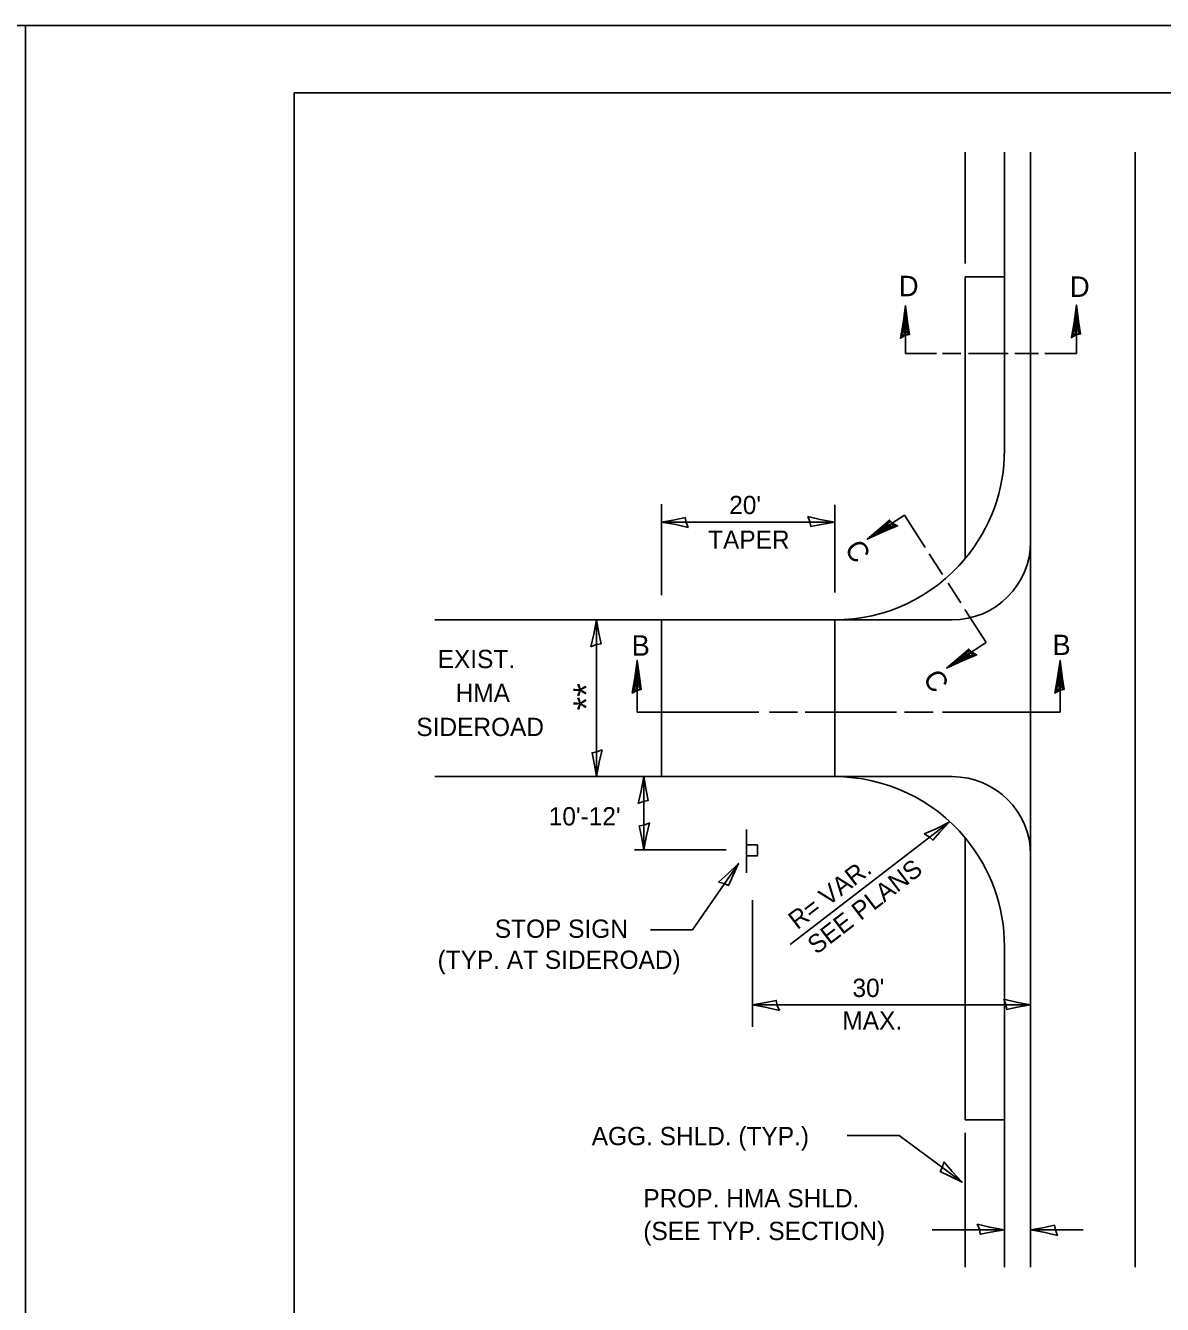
# Model space of a CAD drawing. Extents: x 1875357 to 1890680, y 2257528 to 2269761.
# Drawn here: x 1878757.4 to 1879180.4, y 2268265 to 2268740.7 of the extents above; entities that cross this region are included whole.
import ezdxf

# ---------------------------------------------------------------- set-up
doc = ezdxf.new("R2010")
doc.units = 0
for name, color, linetype in [('Level 40', 7, 'Continuous'), ('Level 63', 7, 'Continuous'), ('ROW_PR_Notes', 7, 'Continuous'), ('Sheets_50 Reference Boundary', 7, 'Continuous'), ('Sheets_General Details', 7, 'Continuous'), ('Sheets_Printer Plotting Border', 7, 'Continuous'), ('Topo_Traffic Sign', 7, 'Continuous')]:
    doc.layers.add(name, color=color, linetype=linetype)

msp = doc.modelspace()

# ---------------------------------------------------------------- linework, layer by layer
at = {"layer": 'Level 40'}
for p, q in [((1879131.36, 2268278.92), (1879131.36, 2268693.65)), ((1879170.24, 2268278.92), (1879170.24, 2268693.65)), ((1879121.64, 2268582.85), (1879121.64, 2268647.3)), ((1878909.63, 2268519.67), (1879102.2, 2268519.67)), ((1878909.63, 2268461.35), (1879102.2, 2268461.35)), ((1879121.64, 2268333.71), (1879121.64, 2268398.17))]:
    msp.add_line(p, q, dxfattribs=at)
at = {"layer": 'Level 63'}
for p, q in [((1878994, 2268562.71), (1878994, 2268528.82)), ((1879058.46, 2268562.47), (1879058.46, 2268529.87)), ((1878994, 2268556.05), (1879058.46, 2268556.05)), ((1878987.42, 2268461.35), (1878987.42, 2268434.14)), ((1878984.02, 2268434.14), (1879018.11, 2268434.14)), ((1879027.87, 2268368.33), (1879027.87, 2268415.35)), ((1879131.36, 2268376.45), (1879027.87, 2268376.45))]:
    msp.add_line(p, q, dxfattribs=at)
at = {"layer": 'ROW_PR_Notes'}
for p, q in [((1879107.06, 2268652.16), (1879107.06, 2268693.65)), ((1879121.64, 2268647.3), (1879121.64, 2268693.65)), ((1879107.06, 2268647.3), (1879107.06, 2268542.48)), ((1879107.06, 2268647.3), (1879121.64, 2268647.3)), ((1879084.79, 2268618.7), (1879084.79, 2268636.54)), ((1879148.44, 2268618.7), (1879148.44, 2268636.79)), ((1879084.79, 2268618.7), (1879096.37, 2268618.7)), ((1879098.54, 2268618.7), (1879105.41, 2268618.7)), ((1879108.3, 2268618.7), (1879123.01, 2268618.7)), ((1879125.54, 2268618.7), (1879134.34, 2268618.7)), ((1879136.63, 2268618.7), (1879148.44, 2268618.7)), ((1879070.61, 2268549.66), (1879084.45, 2268558.55)), ((1879084.45, 2268558.55), (1879092.12, 2268546.62)), ((1879093.64, 2268544.26), (1879098.58, 2268536.57)), ((1879100.64, 2268533.37), (1879105.36, 2268526.03)), ((1879106.94, 2268523.56), (1879114.88, 2268511.22)), ((1878969.85, 2268461.35), (1878969.85, 2268519.67)), ((1878994, 2268461.35), (1878994, 2268519.67)), ((1879058.46, 2268519.67), (1878994, 2268519.67)), ((1879058.46, 2268461.35), (1879058.46, 2268519.67)), ((1879100.07, 2268501.7), (1879114.88, 2268511.22)), ((1878984.99, 2268485.3), (1878984.99, 2268504.6)), ((1879142.3, 2268485.3), (1879142.3, 2268504.6)), ((1878984.99, 2268485.3), (1879030.27, 2268485.3)), ((1879034.17, 2268485.3), (1879044.67, 2268485.3)), ((1879047.53, 2268485.3), (1879081.44, 2268485.3)), ((1879084.44, 2268485.3), (1879095.1, 2268485.3)), ((1879098.55, 2268485.3), (1879142.3, 2268485.3)), ((1879058.46, 2268461.35), (1878994, 2268461.35)), ((1879041.9, 2268398.95), (1879101.01, 2268444.46)), ((1879107.06, 2268333.71), (1879107.06, 2268438.54)), ((1879005.54, 2268404.41), (1879022.66, 2268429.09)), ((1878989.92, 2268404.41), (1879005.54, 2268404.41)), ((1879107.06, 2268333.71), (1879121.64, 2268333.71)), ((1879121.64, 2268278.92), (1879121.64, 2268333.71)), ((1879063.05, 2268327.82), (1879082.45, 2268327.82)), ((1879105.86, 2268310.48), (1879082.45, 2268327.82)), ((1879107.06, 2268328.85), (1879107.06, 2268278.92)), ((1879094.75, 2268292.8), (1879121.51, 2268292.8)), ((1879131.39, 2268292.8), (1879150.92, 2268292.8))]:
    msp.add_line(p, q, dxfattribs=at)
for points in [[(1879107.06, 2268681.32), (1879107.06, 2268693.23)], [(1879107.06, 2268681.08), (1879107.06, 2268681.32)], [(1879107.06, 2268666.74), (1879107.06, 2268678.65)], [(1879107.06, 2268666.5), (1879107.06, 2268666.74)], [(1879107.06, 2268652.16), (1879107.06, 2268664.07)], [(1879084.63, 2268625.39), (1879086.3, 2268625.77), (1879085.58, 2268630.47), (1879084.79, 2268636.54), (1879083.91, 2268630.07), (1879082.91, 2268624.39), (1879084.63, 2268625.39), (1879085.73, 2268625.89), (1879084.79, 2268632.47), (1879083.53, 2268625.27), (1879084.94, 2268626.34), (1879084.75, 2268629.36), (1879084.3, 2268626.45)], [(1879148.28, 2268625.63), (1879149.95, 2268626.01), (1879149.23, 2268630.72), (1879148.44, 2268636.79), (1879147.56, 2268630.31), (1879146.56, 2268624.64), (1879148.28, 2268625.63), (1879149.38, 2268626.13), (1879148.44, 2268632.71), (1879147.17, 2268625.51), (1879148.59, 2268626.58), (1879148.4, 2268629.6), (1879147.95, 2268626.7)], [(1879080.08, 2268555.55), (1879078.86, 2268556.75), (1879075.29, 2268553.6), (1879070.61, 2268549.66), (1879076.53, 2268552.41), (1879081.85, 2268554.64), (1879080.08, 2268555.55), (1879079.07, 2268556.21), (1879074.05, 2268551.85), (1879080.78, 2268554.68), (1879079.12, 2268555.3), (1879076.68, 2268553.5), (1879079.36, 2268554.7)], [(1879109.54, 2268507.6), (1879108.33, 2268508.79), (1879104.75, 2268505.64), (1879100.07, 2268501.7), (1879105.99, 2268504.45), (1879111.31, 2268506.68), (1879109.54, 2268507.6), (1879108.53, 2268508.25), (1879103.51, 2268503.9), (1879110.23, 2268506.73), (1879108.57, 2268507.34), (1879106.14, 2268505.54), (1879108.82, 2268506.74)], [(1878984.83, 2268493.44), (1878986.49, 2268493.82), (1878985.78, 2268498.53), (1878984.99, 2268504.6), (1878984.11, 2268498.12), (1878983.11, 2268492.45), (1878984.83, 2268493.44), (1878985.93, 2268493.94), (1878984.98, 2268500.52), (1878983.73, 2268493.33), (1878985.14, 2268494.39), (1878984.95, 2268497.41), (1878984.5, 2268494.51)], [(1879142.14, 2268493.44), (1879143.8, 2268493.82), (1879143.08, 2268498.53), (1879142.3, 2268504.6), (1879141.41, 2268498.12), (1879140.41, 2268492.45), (1879142.14, 2268493.44), (1879143.23, 2268493.94), (1879142.29, 2268500.52), (1879141.03, 2268493.33), (1879142.44, 2268494.39), (1879142.25, 2268497.41), (1879141.81, 2268494.51)], [(1879107.06, 2268328.85), (1879107.06, 2268316.95)], [(1879107.06, 2268314.52), (1879107.06, 2268314.27)], [(1879107.06, 2268314.27), (1879107.06, 2268302.37)], [(1879107.06, 2268299.94), (1879107.06, 2268299.7)], [(1879107.06, 2268299.7), (1879107.06, 2268287.79)], [(1879107.06, 2268285.36), (1879107.06, 2268285.12)], [(1879107.06, 2268285.12), (1879107.06, 2268278.92)]]:
    msp.add_lwpolyline(points, dxfattribs=at)
for points in [[(1879004, 2268553.96), (1879003.19, 2268555.88), (1879002.87, 2268557.72), (1878999, 2268556.92), (1878994, 2268556.05), (1878999.34, 2268555.08)], [(1879048.46, 2268558.14), (1879049.27, 2268556.22), (1879049.59, 2268554.38), (1879053.46, 2268555.19), (1879058.46, 2268556.05), (1879053.12, 2268557.02)], [(1878967.76, 2268509.67), (1878969.68, 2268510.48), (1878971.53, 2268510.8), (1878970.72, 2268514.67), (1878969.85, 2268519.67), (1878968.88, 2268514.33)], [(1878971.95, 2268471.35), (1878970.02, 2268470.53), (1878968.18, 2268470.22), (1878968.99, 2268466.35), (1878969.85, 2268461.35), (1878970.82, 2268466.68)], [(1878985.33, 2268451.35), (1878987.25, 2268452.16), (1878989.1, 2268452.48), (1878988.29, 2268456.35), (1878987.42, 2268461.35), (1878986.45, 2268456.01)], [(1878989.52, 2268444.14), (1878987.59, 2268443.33), (1878985.75, 2268443.01), (1878986.56, 2268439.14), (1878987.42, 2268434.14), (1878988.39, 2268439.48)], [(1879091.81, 2268440.02), (1879093.63, 2268438.99), (1879095, 2268437.72), (1879097.58, 2268440.72), (1879101.01, 2268444.46), (1879096.19, 2268441.97)], [(1879015.24, 2268422.07), (1879017.29, 2268421.64), (1879018.98, 2268420.85), (1879020.52, 2268424.49), (1879022.66, 2268429.09), (1879018.82, 2268425.26)], [(1879037.87, 2268374.36), (1879037.06, 2268376.28), (1879036.74, 2268378.12), (1879032.87, 2268377.31), (1879027.87, 2268376.45), (1879033.21, 2268375.48)], [(1879121.36, 2268378.54), (1879122.17, 2268376.62), (1879122.49, 2268374.78), (1879126.36, 2268375.58), (1879131.36, 2268376.45), (1879126.02, 2268377.42)], [(1879099.07, 2268318.11), (1879098.58, 2268316.08), (1879097.74, 2268314.42), (1879101.33, 2268312.76), (1879105.86, 2268310.48), (1879102.15, 2268314.43)], [(1879111.51, 2268294.89), (1879112.32, 2268292.97), (1879112.64, 2268291.13), (1879116.51, 2268291.94), (1879121.51, 2268292.8), (1879116.17, 2268293.77)], [(1879141.39, 2268290.71), (1879140.58, 2268292.63), (1879140.26, 2268294.47), (1879136.39, 2268293.67), (1879131.39, 2268292.8), (1879136.73, 2268291.83)]]:
    msp.add_lwpolyline(points, close=True, dxfattribs=at)
for centre, radius, start, end in [((1879058.46, 2268582.85), 63.18, 320.2849, 0), ((1879102.2, 2268548.83), 29.16, 270, 0), ((1879058.46, 2268582.85), 63.18, 270, 320.2849), ((1879058.46, 2268398.17), 63.18, 39.7151, 90), ((1879102.2, 2268432.19), 29.16, 0, 90), ((1879058.46, 2268398.17), 63.18, 0, 39.7151)]:
    msp.add_arc(centre, radius, start, end, dxfattribs=at)
at = {"layer": 'Sheets_50 Reference Boundary'}
msp.add_lwpolyline([(1878857.4, 2268715.69), (1880432.4, 2268715.69), (1880432.4, 2267715.7), (1878857.4, 2267715.7)], close=True, dxfattribs=at)
at = {"layer": 'Sheets_General Details'}
msp.add_line((1880457.4, 2268740.7), (1878757.4, 2268740.7), dxfattribs=at)
msp.add_lwpolyline([(1878857.4, 2268715.7), (1880432.4, 2268715.7), (1880432.4, 2267665.7), (1878857.4, 2267665.7)], close=True, dxfattribs=at)
at = {"layer": 'Sheets_Printer Plotting Border'}
for points in [[(1877057.4, 2267640.7), (1878757.4, 2267640.7), (1878757.4, 2268740.7), (1877057.4, 2268740.7)], [(1878757.4, 2267640.7), (1880457.4, 2267640.7), (1880457.4, 2268740.7), (1878757.4, 2268740.7)]]:
    msp.add_lwpolyline(points, close=True, dxfattribs=at)
at = {"layer": 'Topo_Traffic Sign'}
msp.add_line((1879025.68, 2268441.72), (1879025.68, 2268425.52), dxfattribs=at)
msp.add_lwpolyline([(1879029.74, 2268435.94), (1879025.68, 2268435.94), (1879025.68, 2268431.88), (1879029.74, 2268431.88)], close=True, dxfattribs=at)

# ---------------------------------------------------------------- texts
at = {"layer": 'ROW_PR_Notes'}
for s, height, p in [('D', 7.6, (1879082.34, 2268640.04)), ('D', 7.6, (1879145.99, 2268639.8)), ("20'", 6.8, (1879019.22, 2268558.99)), ('TAPER', 6.8, (1879011.37, 2268546.09)), ('B', 7.6, (1878982.9, 2268506.33)), ('B', 7.6, (1879139.48, 2268506.57)), ('EXIST.', 6.8, (1878910.74, 2268501.71)), ('HMA', 6.8, (1878917.43, 2268489.08)), ('SIDEROAD', 6.8, (1878902.81, 2268476.45)), ("10'-12'", 6.8, (1878952.07, 2268443.19)), ('STOP SIGN', 6.8, (1878932, 2268401.39)), ('(TYP. AT SIDEROAD)', 6.8, (1878910.71, 2268389.85)), ("30'", 6.8, (1879065.09, 2268379.39)), ('MAX.', 6.8, (1879061.34, 2268367.25)), ('AGG. SHLD. (TYP.)', 6.8, (1878968.07, 2268324.26)), ('PROP. HMA SHLD.', 6.804, (1878987.26, 2268301.12)), ('(SEE TYP. SECTION)', 6.804, (1878987.26, 2268288.97))]:
    msp.add_text(s, height=height, dxfattribs=at).set_placement(p)
for s, height, rotation, p in [('C', 7.6, 302.9302, (1879061.84, 2268546.25)), ('C', 7.6, 302.9302, (1879091.01, 2268498.03)), ('**', 9.72, 90, (1878970.96, 2268486)), ('R= VAR.', 6.8, 37.5864, (1879044.56, 2268404.19)), ('SEE PLANS', 6.8, 37.5864, (1879051.68, 2268394.95))]:
    msp.add_text(s, height=height, rotation=rotation, dxfattribs=at).set_placement(p)

doc.saveas('drawing.dxf')
